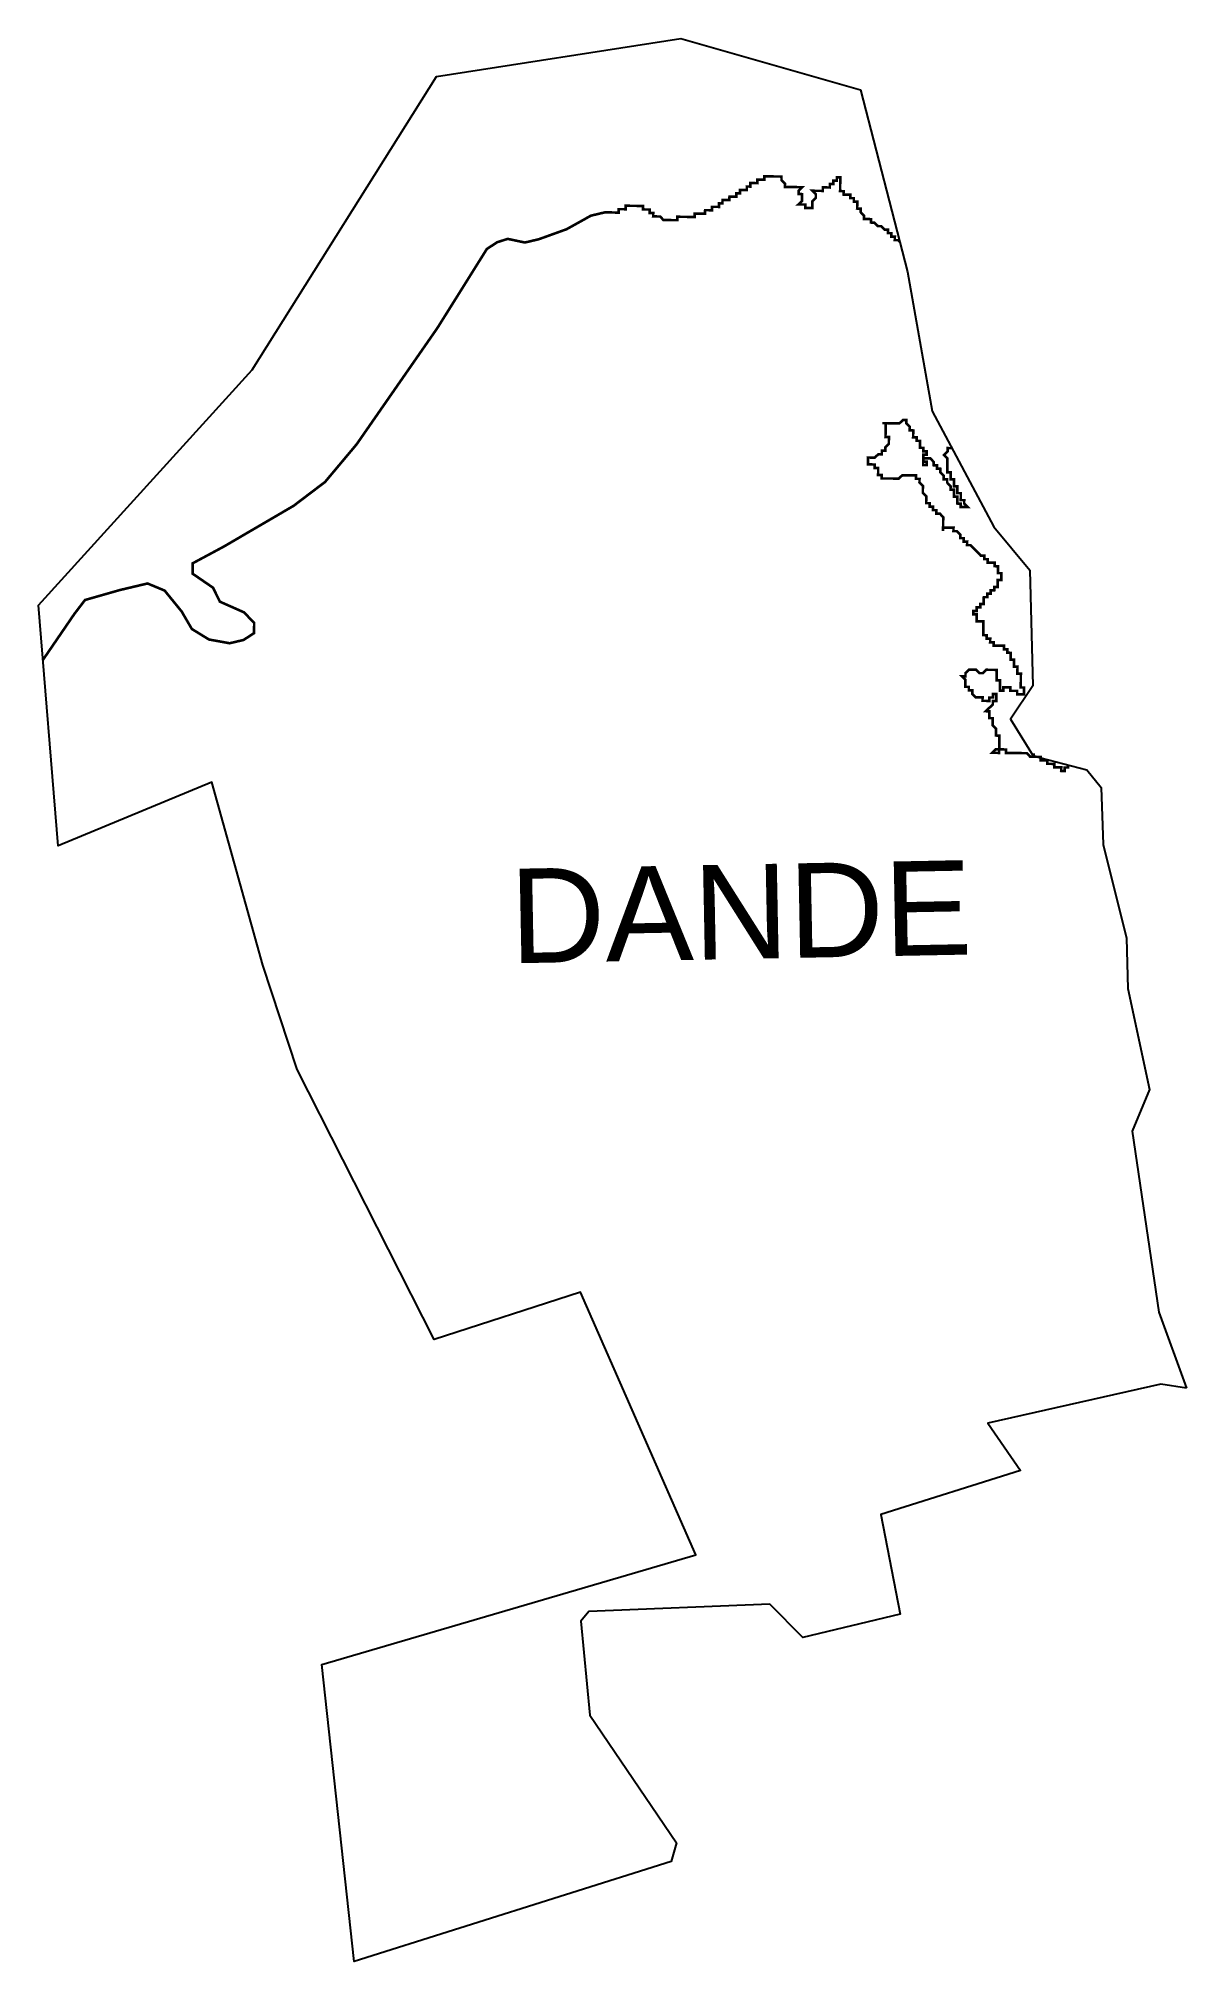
# Model space of a CAD drawing. Header units: metres. Extents: x 261640 to 262961, y 2166399 to 2168612.
import ezdxf

# ---------------------------------------------------------------- set-up
doc = ezdxf.new("R2010")
doc.units = ezdxf.units.M
for name, color, linetype in [('HAZARDS LINE', 1, 'Continuous'), ('village', 3, 'Continuous'), ('VILLAGE NAME', 250, 'Continuous')]:
    doc.layers.add(name, color=color, linetype=linetype)
doc.styles.get("Standard").update_dxf_attribs({"font": 'simplex.shx'})

msp = doc.modelspace()

# ---------------------------------------------------------------- linework, layer by layer
at = {"color": 3, "flags": 128}
msp.add_lwpolyline([(262379.6, 2168612.2), (262586, 2168553.1)], dxfattribs=at)
at = {"layer": 'HAZARDS LINE', "lineweight": 18, "const_width": 2.98}
for points in [[(262631.3, 2168378.3), (262629.6, 2168380), (262625.6, 2168380), (262625.7, 2168384), (262621.7, 2168384.1), (262621.8, 2168388), (262617.8, 2168388.1), (262617.8, 2168392.1), (262613.9, 2168392.1), (262609.9, 2168396.1), (262606, 2168396.2), (262602, 2168400.2), (262598.1, 2168400.3), (262598.1, 2168404.2), (262594.1, 2168404.3), (262590.1, 2168404.3), (262590.2, 2168408.3), (262586.3, 2168412.3), (262586.3, 2168416.3), (262582.3, 2168416.4), (262582.4, 2168420.3), (262582.4, 2168424.3), (262578.5, 2168424.4), (262578.5, 2168428.3), (262574.5, 2168428.4), (262574.6, 2168432.4), (262570.6, 2168432.4), (262566.6, 2168432.5), (262566.7, 2168436.4), (262562.7, 2168436.5), (262562.8, 2168440.5), (262562.8, 2168444.4), (262562.9, 2168448.4), (262562.9, 2168452.4), (262558.9, 2168452.4), (262558.9, 2168448.5), (262554.9, 2168448.5), (262554.9, 2168444.5), (262550.9, 2168444.6), (262550.8, 2168440.6), (262546.9, 2168440.7), (262542.9, 2168440.7), (262542.8, 2168436.7), (262538.9, 2168436.8), (262534.9, 2168436.8), (262530.9, 2168436.9), (262534.8, 2168432.9), (262534.8, 2168428.9), (262530.8, 2168424.9), (262530.7, 2168421), (262530.7, 2168417), (262526.7, 2168417), (262522.7, 2168417.1), (262522.8, 2168421.1), (262518.8, 2168421.1), (262514.8, 2168421.2), (262518.8, 2168425.1), (262518.9, 2168429.1), (262518.9, 2168433), (262514.9, 2168433.1), (262515, 2168437.1), (262519, 2168441), (262515, 2168441), (262511.1, 2168441.1), (262507.1, 2168441.1), (262499.1, 2168441.2), (262499.2, 2168445.2), (262495.3, 2168449.2), (262495.3, 2168453.2), (262491.3, 2168453.3), (262487.4, 2168453.3), (262483.4, 2168453.4), (262479.4, 2168453.4), (262475.4, 2168453.5), (262475.4, 2168449.5), (262471.4, 2168449.5), (262467.4, 2168449.6), (262467.4, 2168445.6), (262463.4, 2168445.7), (262459.4, 2168445.7), (262459.4, 2168441.7), (262455.4, 2168441.8), (262455.4, 2168437.8), (262451.4, 2168437.8), (262447.4, 2168437.9), (262447.4, 2168433.9), (262443.4, 2168434), (262443.3, 2168430), (262439.4, 2168430), (262435.4, 2168430.1), (262435.3, 2168426.1), (262431.4, 2168426.2), (262427.4, 2168426.2), (262427.3, 2168422.2), (262423.4, 2168422.3), (262423.3, 2168418.3), (262419.3, 2168418.4), (262415.4, 2168418.4), (262415.3, 2168414.4), (262411.3, 2168414.5), (262407.4, 2168414.5), (262407.3, 2168410.5), (262403.3, 2168410.6), (262399.4, 2168410.6), (262395.4, 2168410.7), (262395.3, 2168406.7), (262391.4, 2168406.8), (262387.4, 2168406.8), (262383.4, 2168406.9), (262379.4, 2168406.9), (262375.4, 2168407), (262375.4, 2168403), (262371.4, 2168403), (262367.4, 2168403.1), (262363.5, 2168403.1), (262359.5, 2168403.2), (262355.6, 2168407.2), (262351.6, 2168407.3), (262347.6, 2168407.3), (262347.7, 2168411.3), (262343.7, 2168411.3), (262343.7, 2168415.3), (262339.8, 2168415.3), (262335.8, 2168415.4), (262335.8, 2168419.4), (262331.9, 2168419.4), (262327.9, 2168419.5), (262323.9, 2168419.5), (262319.9, 2168419.6), (262316, 2168419.6), (262315.9, 2168415.6), (262311.9, 2168415.7), (262308, 2168415.7), (262307.9, 2168411.8), (262303.9, 2168411.8), (262300, 2168411.9), (262296, 2168411.9), (262292, 2168412), (262276, 2168408.2), (262248, 2168392.6), (262216.1, 2168381.1), (262200.1, 2168377.3), (262180.3, 2168381.5), (262168.3, 2168377.7), (262156.3, 2168369.9), (262099.5, 2168279.1), (262006.4, 2168145), (261970.1, 2168101.7), (261934, 2168074.3), (261853.9, 2168027.5), (261817.8, 2168008.1), (261817.7, 2167996.2), (261829.5, 2167988.1), (261841.3, 2167980), (261849.1, 2167964), (261876.8, 2167951.7), (261888.6, 2167939.6), (261888.4, 2167927.7), (261876.4, 2167919.9), (261860.4, 2167916.1), (261836.6, 2167920.4), (261816.9, 2167932.5), (261805.2, 2167952.6), (261785.6, 2167976.7), (261765.9, 2167984.9), (261733.9, 2167977.3), (261694, 2167965.9), (261681.9, 2167950.1), (261645.6, 2167897)], [(262825, 2167776.2), (262825, 2167773.1), (262821, 2167773.1), (262821, 2167769.1), (262817, 2167769.2), (262817.1, 2167773.2), (262813.1, 2167773.2), (262809.1, 2167773.3), (262809.1, 2167777.2), (262805.2, 2167777.3), (262801.2, 2167777.3), (262801.2, 2167781.3), (262797.3, 2167781.4), (262793.3, 2167781.4), (262793.3, 2167785.4), (262789.4, 2167785.4), (262785.4, 2167785.5), (262785.4, 2167789.5), (262785.4, 2167785.5), (262781.4, 2167785.5), (262777.5, 2167789.6), (262773.5, 2167789.6), (262769.5, 2167789.7), (262765.6, 2167789.7), (262761.6, 2167789.8), (262757.6, 2167789.8), (262753.6, 2167789.8), (262753.7, 2167793.8), (262749.7, 2167793.9), (262745.7, 2167793.9), (262745.7, 2167789.9), (262741.7, 2167790), (262737.7, 2167790), (262741.8, 2167794), (262745.7, 2167793.9), (262745.8, 2167797.9), (262745.8, 2167801.9), (262745.9, 2167805.9), (262745.9, 2167809.8), (262741.9, 2167809.9), (262742, 2167813.9), (262742, 2167817.8), (262738.1, 2167821.9), (262738.2, 2167825.8), (262738.2, 2167829.8), (262734.2, 2167829.9), (262734.3, 2167833.8), (262734.3, 2167837.8), (262730.4, 2167837.9), (262734.4, 2167841.8), (262738.4, 2167845.7), (262738.5, 2167849.7), (262742.4, 2167849.6), (262742.5, 2167853.6), (262742.5, 2167857.6), (262738.6, 2167857.6), (262738.5, 2167853.7), (262734.5, 2167853.7), (262734.5, 2167849.7), (262730.5, 2167849.8), (262726.5, 2167849.8), (262726.6, 2167853.8), (262722.6, 2167853.9), (262718.6, 2167853.9), (262714.7, 2167857.9), (262714.7, 2167861.9), (262710.8, 2167862), (262710.8, 2167865.9), (262706.8, 2167866), (262706.9, 2167870), (262706.9, 2167873.9), (262703, 2167878), (262707, 2167877.9), (262707, 2167881.9), (262711.1, 2167885.8), (262715, 2167885.8), (262719, 2167885.7), (262722.9, 2167881.7), (262726.9, 2167881.7), (262730.9, 2167885.6), (262734.9, 2167885.5), (262738.9, 2167885.5), (262742.9, 2167885.4), (262742.8, 2167881.5), (262742.8, 2167877.5), (262742.7, 2167873.5), (262746.7, 2167873.5), (262746.7, 2167869.5), (262746.6, 2167865.5), (262746.6, 2167861.5), (262750.5, 2167861.5), (262750.6, 2167865.5), (262754.6, 2167865.4), (262758.5, 2167865.4), (262758.5, 2167861.4), (262762.5, 2167861.3), (262766.4, 2167861.3), (262766.4, 2167857.3), (262770.4, 2167857.3), (262774.3, 2167857.2), (262774.4, 2167861.2), (262774.4, 2167865.2), (262770.5, 2167865.2), (262770.6, 2167873.2), (262770.6, 2167877.1), (262770.7, 2167881.1), (262766.7, 2167881.2), (262766.7, 2167885.1), (262766.8, 2167889.1), (262762.8, 2167889.2), (262762.8, 2167893.1), (262762.9, 2167897.1), (262758.9, 2167897.2), (262759, 2167901.1), (262759, 2167905.1), (262755, 2167905.2), (262755.1, 2167909.1), (262751.1, 2167909.2), (262751.2, 2167913.2), (262747.2, 2167913.2), (262743.2, 2167913.3), (262739.2, 2167913.3), (262739.3, 2167917.3), (262735.3, 2167917.3), (262735.4, 2167921.3), (262731.4, 2167921.4), (262731.4, 2167925.3), (262727.5, 2167925.4), (262727.5, 2167929.4), (262727.5, 2167933.3), (262727.6, 2167937.3), (262727.6, 2167941.3), (262723.7, 2167941.3), (262719.7, 2167941.4), (262719.7, 2167945.4), (262719.8, 2167949.4), (262715.8, 2167949.4), (262715.9, 2167953.4), (262719.8, 2167953.3), (262719.9, 2167957.3), (262723.9, 2167957.3), (262723.9, 2167961.2), (262727.9, 2167961.2), (262727.9, 2167965.2), (262728, 2167969.1), (262732, 2167969.1), (262732, 2167973.1), (262736, 2167973), (262736, 2167977), (262740, 2167976.9), (262740.1, 2167980.9), (262744, 2167980.9), (262744.1, 2167984.8), (262744.1, 2167988.8), (262748.1, 2167988.8), (262748.2, 2167992.8), (262748.2, 2167996.7), (262744.2, 2167996.8), (262744.3, 2168000.8), (262744.3, 2168004.7), (262740.4, 2168004.8), (262740.4, 2168008.8), (262736.4, 2168008.8), (262732.4, 2168008.9), (262732.5, 2168012.8), (262728.5, 2168012.9), (262728.6, 2168016.9), (262724.6, 2168016.9), (262720.7, 2168020.9), (262716.7, 2168025), (262712.8, 2168029), (262708.8, 2168029), (262708.9, 2168033), (262704.9, 2168033.1), (262705, 2168037), (262701, 2168037.1), (262701, 2168041.1), (262697.1, 2168045.1), (262693.1, 2168045.1), (262693.2, 2168049.1), (262689.2, 2168049.2), (262685.2, 2168049.2), (262681.2, 2168049.3), (262681.2, 2168045.3), (262681.2, 2168049.3), (262681.3, 2168053.2), (262681.3, 2168057.2), (262681.4, 2168061.2), (262677.5, 2168065.2), (262673.5, 2168065.3), (262673.5, 2168069.2), (262669.6, 2168069.3), (262669.6, 2168073.3), (262665.6, 2168073.3), (262665.7, 2168077.3), (262661.7, 2168077.3), (262661.8, 2168081.3), (262661.8, 2168085.3), (262657.9, 2168089.3), (262657.9, 2168093.3), (262658, 2168097.3), (262654, 2168101.3), (262654.1, 2168105.3), (262650.1, 2168105.3), (262650.2, 2168109.3), (262646.2, 2168109.3), (262642.2, 2168109.4), (262638.2, 2168109.4), (262634.3, 2168109.5), (262630.2, 2168105.6), (262626.3, 2168105.6), (262622.3, 2168105.7), (262618.3, 2168105.7), (262614.3, 2168105.7), (262610.4, 2168105.8), (262610.4, 2168109.8), (262606.4, 2168109.8), (262606.5, 2168113.8), (262606.5, 2168117.8), (262602.6, 2168117.8), (262602.6, 2168121.8), (262598.6, 2168121.9), (262594.7, 2168121.9), (262594.7, 2168125.9), (262594.7, 2168129.9), (262598.7, 2168129.8), (262602.7, 2168129.8), (262606.7, 2168133.7), (262610.7, 2168133.6), (262610.7, 2168137.6), (262614.7, 2168137.6), (262614.8, 2168141.5), (262618.8, 2168145.5), (262618.8, 2168149.4), (262618.9, 2168153.4), (262614.9, 2168153.5), (262615, 2168157.4), (262615, 2168161.4), (262615.1, 2168165.4), (262615.1, 2168169.4), (262611.1, 2168169.4), (262615.1, 2168169.4), (262619.1, 2168169.3), (262623.1, 2168169.3), (262627, 2168169.2), (262631, 2168169.2), (262635, 2168173.1), (262639, 2168173.1), (262639, 2168169.1), (262642.9, 2168165.1), (262642.8, 2168161.1), (262646.8, 2168161), (262646.8, 2168157.1), (262646.7, 2168153.1), (262650.7, 2168153), (262650.7, 2168149.1), (262654.6, 2168149), (262654.6, 2168145), (262654.5, 2168141.1), (262658.5, 2168141), (262658.5, 2168137), (262662.4, 2168137), (262662.4, 2168133), (262658.4, 2168133.1), (262658.4, 2168129.1), (262658.3, 2168125.1), (262658.3, 2168121.1), (262662.2, 2168121.1), (262662.3, 2168125), (262658.3, 2168125.1), (262658.4, 2168129.1), (262662.3, 2168129), (262666.3, 2168129), (262670.2, 2168125), (262670.2, 2168121), (262674.2, 2168120.9), (262674.1, 2168117), (262678.1, 2168116.9), (262678, 2168112.9), (262682, 2168108.9), (262681.9, 2168104.9), (262685.9, 2168104.9), (262685.9, 2168100.9), (262689.8, 2168096.9), (262689.7, 2168092.9), (262693.7, 2168092.8), (262693.7, 2168088.9), (262693.6, 2168084.9), (262697.6, 2168084.8), (262697.5, 2168080.9), (262697.5, 2168076.9), (262701.5, 2168076.8), (262701.4, 2168072.9), (262705.4, 2168072.8), (262709.4, 2168072.8), (262705.4, 2168076.8), (262705.5, 2168080.8), (262701.5, 2168080.8), (262701.6, 2168084.8), (262701.6, 2168088.8), (262697.6, 2168088.8), (262697.7, 2168092.8), (262697.7, 2168096.8), (262693.8, 2168096.8), (262693.8, 2168100.8), (262693.9, 2168104.8), (262689.9, 2168104.8), (262689.9, 2168108.8), (262690, 2168112.8), (262686, 2168112.8), (262686, 2168116.8), (262686.1, 2168120.8), (262686.1, 2168124.8), (262686.2, 2168128.7), (262682.3, 2168132.8), (262686.3, 2168136.7), (262686.3, 2168140.7), (262690.3, 2168140.6), (262691.4, 2168140.6)]]:
    msp.add_lwpolyline(points, dxfattribs=at)
at = {"layer": 'village', "color": 3, "true_color": 0x00ff00}
for points in [[(262961.2, 2167058.9, 0), (262931.7, 2167063.5, 0), (262732.6, 2167018.5, 0), (262770.1, 2166963.9, 0), (262609.7, 2166913.3, 0), (262631.9, 2166798.8, 0), (262520, 2166772, 0), (262481.8, 2166810, 0), (262273.6, 2166801.9, 0), (262264.4, 2166790.6, 0), (262274.6, 2166682.6, 0), (262374.4, 2166535.5, 0), (262368.2, 2166514.2, 0), (262003.5, 2166398.9, 0), (261966.6, 2166740.9, 0), (262396.7, 2166867, 0), (262264.1, 2167169.3, 0), (262095.7, 2167114.6, 0), (261938.2, 2167425.5, 0), (261898.7, 2167545.8, 0), (261839.8, 2167756.3, 0), (261663.2, 2167683.1, 0), (261640.4, 2167960.1, 0), (261886.4, 2168230.6, 0), (262098.2, 2168568.5, 0), (262379.6, 2168612.2, 0)], [(262586, 2168553.1, 0), (262640.3, 2168343.4, 0), (262668.7, 2168183.2, 0), (262739.6, 2168050.2, 0), (262781, 2168000.2, 0), (262784.6, 2167867.1, 0), (262758.7, 2167828.9, 0), (262784.9, 2167786.7, 0), (262846.5, 2167770.6, 0), (262863, 2167750.2, 0), (262865.3, 2167684.4, 0), (262892.1, 2167576.5, 0), (262893.7, 2167518.6, 0), (262918.8, 2167402.6, 0), (262898.8, 2167354.5, 0), (262929.3, 2167146.3, 0), (262961.2, 2167058.9, 0)]]:
    msp.add_polyline3d(points, dxfattribs=at)

# ---------------------------------------------------------------- texts
at = {"layer": 'VILLAGE NAME', "insert": (262181.6, 2167656.4), "char_height": 108.748, "attachment_point": 1, "rotation": 1.1028}
msp.add_mtext_dynamic_manual_height_columns('{\\fArial|b0|i0|c0|p34;DANDE}', width=726.929, gutter_width=543.7, heights=[0], dxfattribs=at)

doc.saveas('drawing.dxf')
